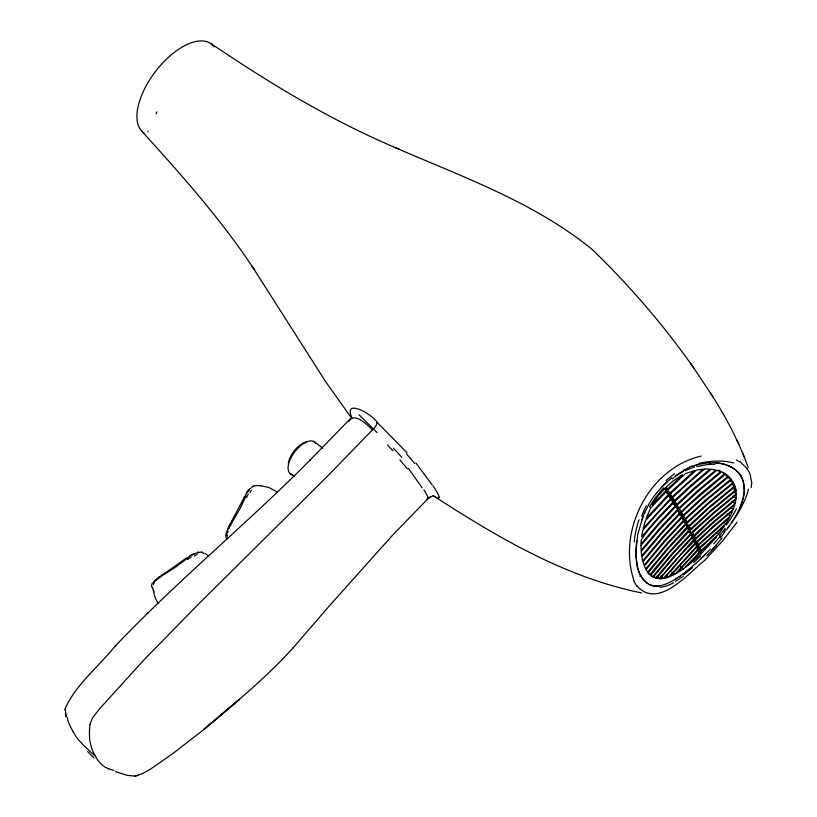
<?xml version="1.0" encoding="UTF-8"?>
<svg xmlns="http://www.w3.org/2000/svg" width="817" height="817" viewBox="0 0 817 817"><rect width="100%" height="100%" fill="white"/><g stroke="black" fill="none" stroke-linecap="round" stroke-linejoin="round"><path stroke-width="1.23" d="M635.922 551.781L635.953 554.304M65.176 709.227L66.31 717.06L65.35 713.476M635.922 551.404L637.72 534.624L642.754 517.375M640.998 545.49L641.079 550.392L660.616 527.373L677.957 509.032L676.272 506.244M641.049 544.04L641.294 540.231M351.678 417.385C343.293 397.174 373.737 415.485 376.892 422.113L376.402 425.003L374.85 427.393L327.556 476.158L198.94 603.661L143.853 659.983L99.429 708.931L92.341 718.245L90.064 724.24M744.307 491.609L743.399 481.642M641.325 539.904C649.852 526.189 662.71 514.383 673.913 502.384L669.889 499.299M744.277 491.885L743.113 498.554M349.155 421.225C354.343 411.605 367.67 425.197 372.327 429.773M636.668 540.946C635.493 554.906 634.748 576.771 649.719 584.778C660.146 588.679 670.818 582.184 679.264 576.639M693.95 535.288L712.301 518.295L736.107 498.493L736.331 494.785L715.018 512.31L698.637 527.006L692.693 532.735L693.796 534.972M65.38 708.125C76.298 684.064 98.5 666.835 114.799 646.553C176.86 581.122 246.867 523.983 310.266 459.9L309.623 460.543L350.207 418.855M65.064 709.81L65.483 707.532M732.083 501.311L735.116 503.629L735.974 499.473L709.432 521.726L694.491 536.391M227.882 532.163L228.086 531.418M743.031 498.86L740.641 505.917M641.896 519.653L643.173 516.293M156.129 113.849L156.874 111.827M694.899 539.955L696.921 541.508L712.924 526.567L733.268 509.379L734.8 504.743L712.547 523.411L695.808 539.138M733.268 509.379L731.246 507.827M642.928 516.936L644.562 512.984M726.517 529.865C737.822 514.465 752.457 490.894 738.823 473.145M740.508 506.254L739.977 507.5M245.999 495.848L240.464 507.949L233.09 520.582M229.26 528.119L229.597 527.353M242.792 500.127L244.416 496.634M645.154 511.687L648.586 504.896M242.578 500.607L231.997 520.572A27.553 8.221 -64.9 0 0 230.649 523.176L230.22 524.126M230.282 525.934L232.569 521.501M650.577 508.072L646.176 518.387L668.796 494.122L666.866 491.017L650.598 508.021M730.5 515.66L732.798 510.605L713.21 527.169L697.197 542.12L698.321 544.551L730.357 515.946L727.324 513.627M247.827 491.946L249.103 489.587M246.223 493.121L246.877 491.967M725.823 523.84L729.581 517.416L698.596 545.164L699.689 547.584L725.802 523.871L723.78 522.329M737.148 522.114L722.555 540.966L704.795 560.309M729.448 525.821L728.927 526.557M728.662 526.924L728.131 527.659M154.005 582.94L154.403 582.398M718.694 534.063L724.648 525.668L699.965 548.187L701.047 550.587L718.694 534.063L716.642 532.582M724.842 532.071L720.186 537.892M716.274 537.167L701.313 551.189L702.079 552.895L715.263 538.423M656.919 492.61L662.168 486.636M646.114 569.602L667.806 543.683L686.474 523.86L683.441 521.532M648.004 573.166L650.015 574.708C662.281 558.991 676.568 543.754 689.415 529.375M686.985 528.201L690.018 530.519L669.95 551.935L650.74 575.352L652.65 576.731L673.331 552.21L691.335 533.113L688.312 530.795M688.639 531.438L691.662 533.756L673.647 552.854L653.222 577.057L655.694 578.099L674.199 556.203L692.847 536.146M691.223 535.39L693.235 536.932L675.894 555.264L656.357 578.293L659.39 578.548L694.215 538.975M641.151 543.908L659.799 522.134L675.73 505.355L673.913 502.384M640.998 545.378L659.544 523.656L676.18 506.101L673.147 503.772M657.011 576.414L660.044 578.732L680.204 555.274L694.869 540.364M662.587 578.599L663.384 578.507L695.757 542.253M661.341 576.036L664.364 578.344L680.949 559.114L696.166 543.142L694.154 541.589M666.437 575.679L668.459 577.221L697.289 545.572L696.166 543.142M292.731 648.289L330.068 605.07L392.426 535.36L427.873 498.789L432.704 495.899M697.565 546.185L669.613 576.782L674.924 574.218L698.658 548.595L697.565 546.185L694.532 543.856M698.933 549.198L676.302 573.524L683.533 568.877L700.016 551.608L698.933 549.198L696.911 547.656M685.912 567.141L700.281 552.21L698.259 550.658M292.915 648.085C265.964 677.824 234.826 703.376 204.148 729.121L239.32 699.454L203.3 729.959L172.714 753.683L150.257 769.277L142.434 773.658L134.876 776.079L127.156 775.343L115.422 771.636M710.443 549.055L704.162 555.58M661.699 487.126L666.897 481.979M662.464 486.329L664.732 484.042M706.011 553.722L700.812 558.859M147.336 613.587L148.132 612.781M114.799 646.553L115.616 645.747M700.281 552.21L701.047 553.916L688.21 565.364M669.266 494.877L671.145 497.89L643.183 528.487L645.42 520.613L669.266 494.877L666.243 492.559M671.605 498.646L657.797 513.035L642.775 530.284L641.651 536.81L658.941 516.834L673.453 501.638L671.605 498.646L667.56 495.541M680.112 512.657L662.087 531.765L641.662 555.958L641.151 551.557L660.361 528.885L678.386 509.767L680.112 512.657L677.089 510.349M680.53 513.382L662.516 532.48L641.835 556.99L642.683 560.86L663.496 536.085L682.185 516.232L680.53 513.382L677.507 511.064M682.593 516.936L663.904 536.789L642.928 561.779L644.051 565.18L665.508 539.577L684.186 519.735L682.593 516.936L679.57 514.618M684.575 520.429L665.906 540.262L644.368 565.977L645.747 568.918L667.438 543.009L686.106 523.176L684.575 520.429L681.541 518.111M687.689 526.097L666.529 549.504L647.728 572.104L646.247 569.837M666.396 490.261L652.283 504.886L658.431 495.572L665.12 488.209L666.396 490.261L663.363 487.933M703.886 555.856L703.335 556.408M665.406 487.688L667.428 489.24L682.379 475.096M704.969 468.999L710.004 469.101L689.701 486.37L674.485 500.617L672.636 497.624L687.056 484.062L704.673 469.009M676.762 504.334L694.358 488.004L715.804 470.03L711.352 469.244L710.576 469.826L690.957 486.421L674.944 501.362L676.762 504.334L674.74 502.792M677.211 505.08L694.807 488.74L716.856 470.286L720.696 471.572L697.35 491.007L678.988 508.011L677.303 505.223M681.204 513.658L683.216 515.21L703.11 496.879L728.182 476.229L726.844 475.137M683.196 517.171L685.218 518.713L705.081 500.413L730.97 479.13L725.935 475.269M685.116 520.613L687.138 522.155L707.777 503.18L733.186 482.357L731.46 479.753L728.437 477.434M687.505 522.839L708.145 503.864L733.564 483.041L730.531 480.723M686.944 523.983L688.966 525.535L708.809 507.234L734.82 485.88L733.686 483.286M688.69 527.302L690.712 528.844L710.586 510.533L735.872 489.72L735.075 486.626L732.052 484.307M693.439 536.871L695.471 538.413L713.047 522.094L735.116 503.629M703.151 556.591L701.599 558.103M704.734 560.36C688.322 573.105 658.277 610.033 636.892 585.83M665.007 483.766L671.656 477.904M701.292 558.399L695.635 563.618M156.527 580.08L157.099 579.57M426.995 498.993L430.069 496.91M724.771 473.686L700.271 493.968L681.143 511.636L679.417 508.746L684.615 503.721L700.996 488.954L721.574 471.95L724.771 473.686L722.749 472.134M730.898 479.048L728.784 476.781L702.712 498.278L683.625 515.915L685.218 518.713M732.992 488.219L736.015 490.527L710.126 511.871L691.111 529.62M736.025 490.639L736.321 493.846L713.884 512.361L692.213 531.775M159.785 576.771L160.581 576.138A27.553 10.764 -32.7 0 1 162.9 574.392L164.636 573.217M731.46 479.753L708.656 498.37L690.048 515.108L685.606 519.408L687.138 522.155M735.075 486.626L708.38 508.593L689.405 526.373M158.243 578.63L162.134 575.73M187.144 558.399L175.88 566.978L163.012 575.137M685.228 572.268L680.204 575.985M186.215 558.154L168.404 570.797M164.789 573.125L168.016 571.042M191.066 555.57L193.752 553.906M676.925 578.191L674.607 579.631M189.891 555.693L191.198 554.896M680.704 475.984L672.983 481.009L666.427 486.912L667.428 489.24M674.771 574.371L671.778 572.012M683.308 470.255L689.568 467.375M668.357 577.262L664.364 578.344M691.948 466.476C702.191 462.882 713.547 461.37 724.148 464.24M694.419 465.649L697.432 464.781M197.847 552.098L198.439 551.945M701.149 456.09C649.27 467.988 617.243 530.529 633.859 580.254M134.876 776.079L138.042 775.456M660.953 585.472C646.921 589.639 637.607 574.719 636.709 562.596M663.384 578.507L660.422 576.179M427.516 499.116L427.781 498.104M662.24 578.64L660.156 578.742M254.7 485.645L259.765 485.625M260.909 485.717L268.752 487.443L276.963 491.926M259.377 485.594L261.317 485.747M715.743 462.851C724.219 463.392 732.972 466.425 738.68 472.982M641.059 576.23L639.793 576.067M641.57 592.917C565.967 577.629 498.002 537.647 434.031 496.174L433.153 495.572M724.444 464.322L730.551 466.711M108.753 768.838L105.117 767.163A55.913 27.482 -52.5 0 1 103.585 766.162C96.028 759.902 91.718 750.547 89.89 741.05A55.913 27.482 -52.5 0 1 89.615 738.721L89.441 733.411A86.132 42.341 -52.5 0 1 90.033 724.26M394.866 147.438C462.442 176.932 534.012 202.146 591.947 249.246C629.703 285.562 664.047 325.666 694.164 368.528M399.452 149.388C336.195 122.836 277.024 87.868 220.161 49.704L210.582 43.434A55.709 27.39 -52.5 0 1 214.003 46.794M730.796 466.834C736.648 469.846 741.468 475.034 743.337 481.427M204.781 553.364L208.437 555.795M434.031 496.174C435.093 496.695 438.903 499.973 438.913 497.206M739.906 461.585L747.034 468.539M726.732 475.045L725.506 474.156L691.284 503.098L681.562 512.361L683.216 515.21M725.159 473.921L728.784 476.781M708.492 461.932L710.504 463.474M708.635 462.33L710.637 463.872M718.684 470.03L720.696 471.572M730.163 480.039L733.186 482.357M731.797 483.562L734.82 485.88M732.859 487.402L735.872 489.72M733.288 491.579L736.321 493.907M733.084 496.185L736.107 498.493M665.784 491.814L668.796 494.122M669.603 495.296L672.636 497.624M668.112 495.572L671.145 497.89M672.473 499.075L674.485 500.617M670.44 499.33L673.453 501.638M672.708 503.037L675.73 505.355M674.913 506.703L677.957 509.032M679.162 513.913L682.185 516.232M681.153 517.416L684.186 519.735M683.073 520.858L686.106 523.176M684.901 524.228L687.934 526.557M685.259 524.902L688.292 527.22L669.613 547.053L648.157 572.666L650.015 574.708M686.648 527.547L689.681 529.865M689.905 533.991L692.918 536.299M691.396 537.116L694.44 539.434M692.857 540.211L695.89 542.529M695.267 544.02L697.289 545.572M697.943 546.634L699.965 548.187M696.635 547.053L698.658 548.595M696.993 549.3L700.016 551.608M699.025 552.374L701.047 553.916M680.49 566.549L683.533 568.877M656.245 576.404L659.258 578.712M653.671 576.557L655.694 578.099M650.638 575.188L652.65 576.731M314.576 441.936L322.633 448.104M290.27 473.605L294.263 476.658M94.823 755.623L84.498 746.34L77.911 739.191A55.913 47.57 -28.6 0 1 76.063 736.617L72.56 730.786M94.016 757.982L87.633 751.538M376.892 422.113L407.08 452.822M387.381 445.051L392.916 450.739M141.678 131.057C181.854 175.298 221.683 220.12 254.669 270.121L252.177 266.413L325.299 381.171L351.78 418.386M202.984 552.915L203.525 553.548M416.006 463.116L432.316 485.084M408.49 468.498L422.205 487.882M154.035 591.865L153.259 590.252M710.433 393.079C725.598 416.353 738.731 441.109 748.117 467.293M690.661 363.299L713.66 397.899M686.607 524.106L686.944 524.718M147.795 131.118L148.204 131.874M687.107 525.025L687.526 525.791M688.465 527.557L688.813 528.221M690.018 527.527L690.365 528.191M690.396 531.254L690.774 531.99M691.979 534.4L692.295 535.033M694.644 536.698L695.093 537.637M693.613 537.719L694.062 538.658M736.811 439.903L738.895 444.642M742.449 452.761L744.399 457.203M153.157 589.966L152.411 587.464M227.667 538.781L227.402 537.903M227.524 535.993L227.371 535.431M741.233 475.892L741.509 477.057M636.688 562.453L636.116 557.398M636.086 557.061L635.963 554.651M751.926 483.644L750.077 474.115A92.995 48.652 -22.3 0 0 746.912 468.601M67.382 717.632L68.025 720.829A86.132 73.275 -28.6 0 0 72.601 730.766M673.698 582.674A75.92 30.403 -57 0 1 660.065 587.29M683.114 576.302A68.751 21.702 -50 0 1 675.516 581.306M692.602 567.57A63.603 16.391 -47.1 0 1 683.38 574.923M700.516 556.142A65.38 15.39 -46.3 0 1 693.613 562.484M716.56 545.164A65.135 19.108 -47.8 0 1 706.817 555.703M720.339 536.105A63.236 14.114 -47.7 0 1 713.792 543.795M725.251 528.231A68.424 18.577 -47.1 0 1 719.266 535.891M736.403 508.797A75.644 29.065 -44.1 0 1 726.374 525.117M696.952 466.752A75.644 44.23 -42.7 0 1 714.998 464.26M685.463 470.725A68.424 45.18 -50.6 0 1 694.307 467.038M675.424 475.933A63.236 44.506 -54.6 0 1 685.422 469.928M666.069 480.61A65.135 46.906 -55.9 0 1 674.658 473.748M649.556 507.03A64.492 43.577 -53.5 0 1 662.975 488.678M641.662 516.099A68.751 47.6 -54.4 0 1 646.349 505.835M634.206 541.998A75.92 45.456 -57.3 0 1 639.047 519.745M716.468 537.218A56.118 15.063 -47.8 0 1 715.488 538.444M680.673 475.821A56.25 39.379 -55.4 0 1 682.256 474.983M688.517 564.435A57.813 14.9 -46.6 0 1 686.28 566.181M644.684 513.015A69.578 45.681 -55.5 0 1 645.267 511.708M648.514 504.865A63.951 46.018 -53.9 0 1 656.858 492.559M672.136 478.946A63.675 44.475 -54.7 0 1 683.482 471.297M689.568 466.916A69.2 46.62 -51.8 0 1 691.979 466.027M680.112 576.23A69.578 21.405 -49.6 0 1 679.172 576.884M695.655 563.444A63.951 15.288 -46.4 0 1 685.381 572.023M722.157 537.923A63.675 16.657 -47.7 0 1 711.495 550.26M725.649 529.978A69.2 21.171 -46.4 0 1 724.005 532.122M736.403 459.961A91.33 49.418 -31.3 0 1 739.62 461.819M698.78 463.423A87.429 48.07 -33.8 0 1 733.727 463.045M636.811 586.055A92.474 36.275 -75 0 1 633.716 580.54M748.454 489.148A87.429 35.264 -42.4 0 1 731.726 522.563M751.456 483.838A91.33 45.885 -32.7 0 1 751.242 487.494M143.894 132.936A55.709 27.38 -52.5 0 1 140.647 97.917L140.973 97.049A55.811 27.431 -52.5 0 1 157.089 69.465A55.883 27.472 -52.5 0 1 174.276 52.431A55.811 27.431 -52.5 0 1 210.551 43.485M359.061 414.862A99.919 3.83 46.2 0 1 377.025 432.54M113.869 770.308A86.132 42.341 -52.5 0 1 108.784 768.787M433.184 485.972A37.102 3.605 52 0 1 439.219 497.584M406.447 453.935A75.603 19.22 49.1 0 1 414.842 463.617M423.931 489.904A32.568 2.441 53.9 0 1 428.19 498.666M399.911 460.022A65.769 18.005 49.8 0 1 407.356 468.907M393.334 448.247A78.841 23.019 49.7 0 1 401.77 457.285M158.243 603.354A35.039 29.81 -28.6 0 1 153.667 591.385M153.422 584.655A12.041 6.24 -27.1 0 1 157.497 578.467M157.446 578.477A16.187 7.68 -30.8 0 1 158.927 577.18M158.855 577.159A29.065 12.194 -32.1 0 1 159.499 576.639M186.296 558.552A27.635 10.029 -40 0 1 189.84 556.152M191.178 555.335A16.994 7.19 -41.6 0 1 192.955 554.324M192.975 554.396A13.072 6.076 -43.2 0 1 198.02 552.762M152.136 587.576A12.398 6.577 -16.6 0 1 152.493 582.909M153.596 582.286A17.024 10.621 -18.2 0 1 155.669 579.774M156.588 579.519A15.86 5.913 -30.7 0 1 157.793 578.518M161.746 575.434A28.156 12.725 -29.6 0 1 162.654 574.821M187.542 559.594A31.475 14.645 -44.7 0 1 191.178 556.908M193.68 554.202A15.635 5.617 -42.2 0 1 194.436 553.752M194.313 555.999A16.279 6.914 -45.1 0 1 197.081 554.437M198.02 552.823A12.694 5.28 -39.9 0 1 201.268 552.169M201.789 551.863A16.187 7.966 -54.9 0 1 202.779 552.762M226.891 535.942A12.041 5.413 -62.4 0 1 228.821 526.679M228.801 526.71A16.187 6.311 -64.8 0 1 229.648 524.79M229.587 524.769A29.065 9.59 -64.9 0 1 229.955 523.973M244.508 497.318A27.635 6.638 -71.2 0 1 246.234 493.897M246.938 492.631A16.994 5.014 -73.7 0 1 247.817 491.129M247.868 491.16A13.072 4.33 -75.9 0 1 250.39 488.321M226.595 538.801A12.398 6.25 -53 0 1 226.268 532.745M227.136 531.632A17.024 10.008 -57.1 0 1 228.311 528.037M229.168 527.384A15.86 4.585 -62.7 0 1 229.904 525.821M232.202 521.154A28.156 10.498 -63.2 0 1 232.753 520.194M246.673 497.563A31.475 10.264 -77.2 0 1 248.266 493.866M249.083 490.098A15.635 3.564 -73.2 0 1 249.44 489.454M250.125 492.58A16.279 4.606 -76.9 0 1 251.299 490.18M251.36 487.769A12.694 3.738 -72 0 1 253.219 486.146M253.423 485.962A16.187 5.147 -86.9 0 1 254.056 486.605M292.874 474.687A19.955 9.814 -52.5 0 1 294.457 452.179A19.955 9.814 -52.5 0 1 316.087 443.754M288.309 463.31A17.412 8.558 -52.5 0 1 306.14 441.987M668.643 489.26L667.898 489.996L669.828 493.1L694.511 470.582L685.32 473.697L668.643 489.26M671.043 493.131L670.297 493.856L672.166 496.869L703.151 469.121L696.401 470.143L671.043 493.131"/></g></svg>
